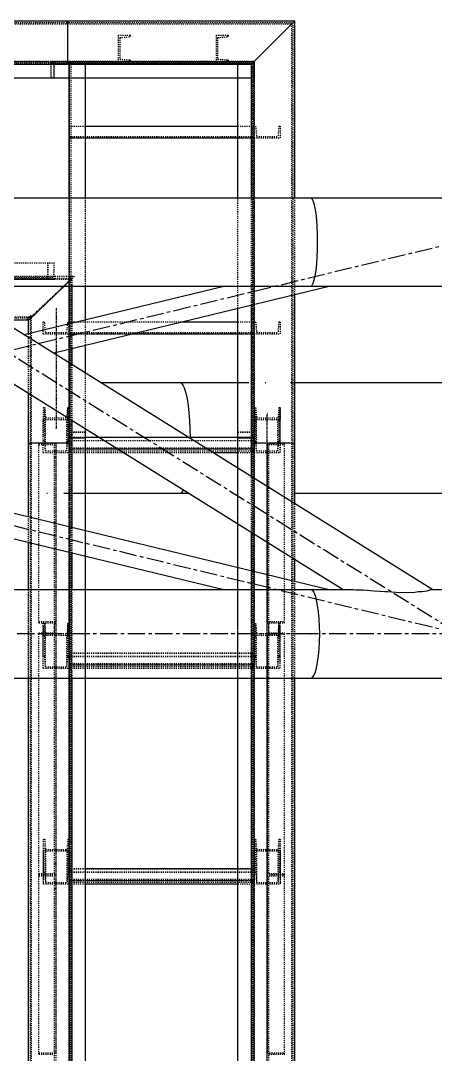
# Model space of a CAD drawing. Header units: millimetres. Extents: x 5143 to 30813, y 232 to 21408.
# Drawn here: x 26128 to 26318.6, y 17097.1 to 17571.9 of the extents above; entities that cross this region are included whole.
import ezdxf

# ---------------------------------------------------------------- set-up
doc = ezdxf.new("R2010")
doc.units = ezdxf.units.MM
doc.header["$LTSCALE"] = 0.25
for name, pattern in [('CENTER', [50.8, 31.75, -6.35, 6.35, -6.35]), ('XKITLINE00', [0]), ('XKITLINE02', [4, 2, -2]), ('XKITLINE03', [6, 3, -1, 1, -1])]:
    doc.linetypes.add(name, pattern=pattern)

msp = doc.modelspace()

# ---------------------------------------------------------------- linework, layer by layer
at = {"color": 3, "linetype": 'XKITLINE02'}
for p, q in [((24787.73, 17571.02), (26149.07, 17571.02)), ((24788.53, 17570.49), (26149.57, 17570.49)), ((26149.07, 17571.87), (26149.07, 17571.02)), ((26149.07, 17571.87), (26149.07, 17571.02)), ((26149.07, 17571.87), (26149.63, 17571.87)), ((26149.07, 17571.02), (26149.57, 17570.49)), ((26149.07, 17571.02), (26149.57, 17570.49)), ((26149.07, 17571.02), (26253.21, 17571.02)), ((26149.57, 17570.49), (26149.57, 17553.26)), ((26149.57, 17570.49), (26149.57, 17553.26)), ((26149.57, 17570.49), (26252.68, 17570.49)), ((26252.68, 17377.98), (26252.68, 17570.49)), ((26253.21, 17377.53), (26253.21, 17571.02)), ((26172.85, 17565.17), (26178.35, 17565.17)), ((26172.85, 17565.17), (26172.85, 17553.17)), ((26172.85, 17565.17), (26172.85, 17553.17)), ((26173.55, 17564.11), (26178.35, 17564.49)), ((26173.55, 17564.11), (26173.55, 17554.24)), ((26173.55, 17564.11), (26173.55, 17554.24)), ((26178.35, 17565.17), (26178.35, 17564.49)), ((26178.35, 17565.17), (26178.35, 17564.49)), ((26217.85, 17565.17), (26223.35, 17565.17)), ((26217.85, 17565.17), (26217.85, 17553.17)), ((26217.85, 17565.17), (26217.85, 17553.17)), ((26218.55, 17564.11), (26223.35, 17564.49)), ((26218.55, 17564.11), (26218.55, 17554.24)), ((26218.55, 17564.11), (26218.55, 17554.24)), ((26223.35, 17565.17), (26223.35, 17564.49)), ((26223.35, 17565.17), (26223.35, 17564.49)), ((24787.73, 17552.72), (26149.07, 17552.72)), ((24788.53, 17553.26), (26149.57, 17553.26)), ((25021.62, 17552.32), (26143.26, 17552.32)), ((25022.41, 17553.17), (26143.36, 17553.17)), ((26141.86, 17553.17), (26141.86, 17545.67)), ((26141.86, 17553.17), (26141.86, 17545.67)), ((26141.86, 17553.17), (26235.36, 17553.17)), ((26141.96, 17552.32), (26141.93, 17545.67)), ((26141.96, 17552.32), (26141.93, 17545.67)), ((26141.96, 17552.32), (26235.36, 17552.32)), ((26143.26, 17552.32), (26143.3, 17545.67)), ((26143.26, 17552.32), (26143.3, 17545.67)), ((26143.36, 17551.87), (26143.36, 17553.17)), ((26143.36, 17551.87), (26143.36, 17553.17)), ((26143.36, 17552.32), (26235.36, 17552.32)), ((26149.57, 17553.26), (26149.07, 17552.72)), ((26149.57, 17553.26), (26149.07, 17552.72)), ((26149.07, 17552.72), (26149.07, 17551.87)), ((26149.07, 17552.72), (26149.07, 17551.87)), ((26149.07, 17552.72), (26234.91, 17552.72)), ((26149.07, 17551.87), (26149.63, 17551.87)), ((26149.49, 17553.17), (26235.36, 17553.17)), ((26149.57, 17553.26), (26235.45, 17553.26)), ((26150.38, 17553.17), (26157.88, 17553.17)), ((26150.38, 17553.17), (26157.88, 17553.17)), ((26150.38, 17551.87), (26150.38, 17553.17)), ((26151.23, 17553.17), (26157.88, 17553.17)), ((26151.23, 17380.27), (26151.23, 17553.17)), ((26157.88, 17422.87), (26157.88, 17553.17)), ((26172.85, 17553.17), (26178.35, 17553.17)), ((26173.55, 17554.24), (26178.35, 17553.85)), ((26178.35, 17553.85), (26178.35, 17553.17)), ((26178.35, 17553.85), (26178.35, 17553.17)), ((26217.85, 17553.17), (26223.35, 17553.17)), ((26218.55, 17554.24), (26223.35, 17553.85)), ((26223.35, 17553.85), (26223.35, 17553.17)), ((26223.35, 17553.85), (26223.35, 17553.17)), ((26227.86, 17551.87), (26227.86, 17553.17)), ((26227.86, 17553.17), (26235.36, 17553.17)), ((26234.06, 17551.87), (26235.45, 17553.26)), ((26234.06, 17551.87), (26235.45, 17553.26)), ((26234.51, 17380.27), (26234.51, 17553.17)), ((26234.91, 17377.53), (26234.91, 17552.72)), ((26235.36, 17553.17), (26235.36, 17545.67)), ((26235.36, 17545.67), (26235.36, 17553.17)), ((26235.36, 17380.27), (26235.36, 17553.17)), ((26235.36, 17552.32), (26235.36, 17545.67)), ((26235.45, 17377.98), (26235.45, 17553.26)), ((24776.17, 17545.67), (26141.93, 17545.67)), ((26141.86, 17545.67), (26141.93, 17545.67)), ((26141.86, 17545.67), (26235.36, 17545.67)), ((26143.3, 17545.67), (26143.36, 17545.67)), ((26150.38, 17517.99), (26150.38, 17523.49)), ((26150.38, 17523.49), (26157.88, 17523.49)), ((26227.86, 17523.49), (26235.36, 17523.49)), ((26235.36, 17517.99), (26235.36, 17523.49)), ((26235.36, 17523.49), (26235.36, 17517.99)), ((26235.36, 17523.49), (26236.04, 17523.49)), ((26235.36, 17523.49), (26235.36, 17517.99)), ((26236.04, 17523.49), (26236.42, 17518.69)), ((26236.04, 17523.49), (26236.42, 17518.69)), ((26246.68, 17523.49), (26246.3, 17518.69)), ((26246.68, 17523.49), (26246.3, 17518.69)), ((26246.68, 17523.49), (26247.36, 17523.49)), ((26247.36, 17523.49), (26247.36, 17517.99)), ((26247.36, 17523.49), (26247.36, 17517.99)), ((26150.38, 17518.69), (26235.36, 17518.69)), ((26150.38, 17517.99), (26157.88, 17517.99)), ((26227.86, 17517.99), (26235.36, 17517.99)), ((26235.36, 17517.99), (26247.36, 17517.99)), ((26236.42, 17518.69), (26246.3, 17518.69)), ((26150.38, 17380.27), (26150.38, 17490.57)), ((26157.88, 17449.97), (26157.88, 17490.57)), ((26227.86, 17439.81), (26227.86, 17490.57)), ((26234.06, 17441.32), (26234.06, 17490.57)), ((26254.06, 17446.16), (26254.06, 17490.57)), ((24776.17, 17460.67), (26143.36, 17460.67)), ((26140.38, 17460.67), (26140.51, 17460.67)), ((26140.38, 17460.67), (26140.38, 17453.17)), ((26140.51, 17460.67), (26140.59, 17454.02)), ((26143.23, 17460.67), (26143.16, 17454.02)), ((26143.36, 17453.17), (26143.36, 17460.67)), ((24776.17, 17453.17), (26143.36, 17453.17)), ((24776.38, 17454.02), (26143.16, 17454.02)), ((24787.73, 17454.47), (26152.7, 17454.47)), ((24787.73, 17453.62), (26150.7, 17453.62)), ((24788.53, 17453.09), (26151.14, 17453.09)), ((26131.68, 17434.63), (26151.68, 17453.45)), ((26133.07, 17436.05), (26150.3, 17452.27)), ((26133.23, 17435.86), (26151.14, 17453.09)), ((26148.03, 17449.97), (26152.7, 17454.47)), ((26150.83, 17453.72), (26150.3, 17452.27)), ((26150.3, 17377.98), (26150.3, 17452.27)), ((26150.7, 17453.62), (26151.58, 17454.47)), ((26150.7, 17453.62), (26151.14, 17453.09)), ((26150.83, 17453.72), (26151.68, 17454.52)), ((26150.83, 17377.53), (26150.83, 17453.72)), ((26151.68, 17388.3), (26151.68, 17454.52)), ((24787.73, 17435.32), (26131.69, 17435.32)), ((24788.53, 17435.86), (26133.23, 17435.86)), ((26130.8, 17434.47), (26131.69, 17435.32)), ((26131.68, 17435.69), (26132.53, 17436.49)), ((26131.68, 17428.25), (26131.68, 17435.69)), ((26131.69, 17435.32), (26133.23, 17435.86)), ((26132.53, 17436.49), (26133.07, 17436.05)), ((26132.53, 17377.53), (26132.53, 17436.49)), ((26133.07, 17377.98), (26133.07, 17436.05)), ((26138.38, 17433.49), (26139.06, 17433.49)), ((26138.38, 17427.99), (26138.38, 17433.49)), ((26138.38, 17427.99), (26138.38, 17433.49)), ((26139.44, 17428.69), (26139.06, 17433.49)), ((26139.44, 17428.69), (26139.06, 17433.49)), ((26149.32, 17428.69), (26149.7, 17433.49)), ((26149.32, 17428.69), (26149.7, 17433.49)), ((26149.7, 17433.49), (26150.38, 17433.49)), ((26150.38, 17427.99), (26150.38, 17433.49)), ((26150.38, 17427.99), (26150.38, 17433.49)), ((26150.38, 17427.99), (26150.38, 17433.49)), ((26150.38, 17433.49), (26201.76, 17433.49)), ((26151.68, 17421.37), (26151.68, 17433.09)), ((26157.88, 17422.87), (26157.88, 17434.59)), ((26227.86, 17433.49), (26235.36, 17433.49)), ((26235.36, 17427.99), (26235.36, 17433.49)), ((26235.36, 17433.49), (26235.36, 17427.99)), ((26235.36, 17433.49), (26236.04, 17433.49)), ((26235.36, 17433.49), (26235.36, 17427.99)), ((26236.04, 17433.49), (26236.42, 17428.69)), ((26236.04, 17433.49), (26236.42, 17428.69)), ((26246.68, 17433.49), (26246.3, 17428.69)), ((26246.68, 17433.49), (26246.3, 17428.69)), ((26246.68, 17433.49), (26247.36, 17433.49)), ((26247.36, 17433.49), (26247.36, 17427.99)), ((26247.36, 17433.49), (26247.36, 17427.99)), ((26131.68, 17377.53), (26131.68, 17428.25)), ((26138.38, 17427.99), (26150.38, 17427.99)), ((26139.44, 17428.69), (26149.32, 17428.69)), ((26150.38, 17428.69), (26235.36, 17428.69)), ((26150.38, 17427.99), (26179.04, 17427.99)), ((26227.86, 17427.99), (26235.36, 17427.99)), ((26235.36, 17427.99), (26247.36, 17427.99)), ((26236.42, 17428.69), (26246.3, 17428.69)), ((26151.68, 17388.3), (26151.68, 17414.02)), ((26157.88, 17384.43), (26157.88, 17410.16)), ((26138.38, 17394.18), (26138.38, 17380.87)), ((26138.38, 17394.18), (26139.06, 17394.18)), ((26138.38, 17394.18), (26138.38, 17388.74)), ((26139.06, 17378.99), (26139.06, 17394.18)), ((26139.06, 17394.18), (26139.44, 17389.43)), ((26149.32, 17389.43), (26149.7, 17394.18)), ((26149.7, 17378.99), (26149.7, 17394.18)), ((26149.7, 17394.18), (26150.38, 17394.18)), ((26150.38, 17373.54), (26150.38, 17394.18)), ((26150.38, 17394.18), (26150.38, 17380.62)), ((26235.36, 17394.18), (26235.36, 17388.74)), ((26235.36, 17394.18), (26236.04, 17394.18)), ((26235.36, 17378.04), (26235.36, 17394.18)), ((26236.04, 17394.18), (26236.42, 17389.43)), ((26236.04, 17394.18), (26236.04, 17378.99)), ((26246.68, 17394.18), (26246.3, 17389.43)), ((26246.68, 17394.18), (26247.36, 17394.18)), ((26246.68, 17394.18), (26246.68, 17378.99)), ((26247.36, 17394.18), (26247.36, 17388.74)), ((26247.36, 17378.04), (26247.36, 17394.18)), ((26138.38, 17373.54), (26138.38, 17388.74)), ((26138.38, 17388.74), (26150.38, 17388.74)), ((26139.44, 17374.24), (26139.44, 17389.43)), ((26139.44, 17389.43), (26149.32, 17389.43)), ((26149.32, 17374.24), (26149.32, 17389.43)), ((26235.36, 17388.74), (26247.36, 17388.74)), ((26235.36, 17373.54), (26235.36, 17388.74)), ((26236.42, 17389.43), (26246.3, 17389.43)), ((26236.42, 17374.24), (26236.42, 17389.43)), ((26246.3, 17374.24), (26246.3, 17389.43)), ((26247.36, 17373.54), (26247.36, 17388.74)), ((26138.38, 17373.54), (26138.38, 17380.87)), ((26150.38, 17382.99), (26157.88, 17382.99)), ((26150.38, 15740.27), (26150.38, 17382.99)), ((26150.38, 17373.54), (26150.38, 17380.62)), ((26150.38, 17380.62), (26157.88, 17380.62)), ((26150.38, 17373.54), (26150.38, 17380.62)), ((26150.38, 17380.53), (26235.36, 17380.53)), ((26150.38, 17380.27), (26157.88, 17380.27)), ((26150.38, 17380.27), (26157.88, 17380.27)), ((26151.23, 17382.8), (26157.88, 17382.87)), ((26151.23, 15740.46), (26151.23, 17382.8)), ((26151.23, 17380.46), (26157.88, 17380.39)), ((26151.23, 17380.27), (26157.88, 17380.27)), ((26151.23, 17380.27), (26157.88, 17380.27)), ((26157.88, 15744.43), (26157.88, 17382.99)), ((26157.88, 17382.99), (26157.88, 17382.87)), ((26164, 17380.62), (26205.24, 17380.62)), ((26227.86, 17380.62), (26235.36, 17380.62)), ((26227.88, 15800.21), (26227.88, 17382.99)), ((26227.88, 17382.99), (26235.38, 17382.99)), ((26227.88, 17382.87), (26234.53, 17382.8)), ((26227.88, 17380.39), (26234.53, 17380.46)), ((26227.88, 17380.27), (26235.38, 17380.27)), ((26234.06, 17380.27), (26235.36, 17380.27)), ((26234.53, 15740.46), (26234.53, 17382.8)), ((26235.36, 17373.54), (26235.36, 17380.62)), ((26235.38, 15740.27), (26235.38, 17382.99)), ((26131.68, 17377.53), (26132.53, 17377.53)), ((26131.68, 17377.53), (26132.53, 17377.53)), ((26132.53, 17377.53), (26133.07, 17377.98)), ((26132.53, 17377.53), (26133.07, 17377.98)), ((26132.53, 15751.29), (26132.53, 17377.53)), ((26133.06, 15752.02), (26133.07, 17377.98)), ((26133.07, 17377.98), (26150.3, 17377.98)), ((26133.07, 17377.98), (26150.3, 17377.98)), ((26136.38, 17295.34), (26136.38, 17377.89)), ((26136.38, 17377.89), (26144.38, 17377.89)), ((26136.38, 17377.24), (26143.58, 17377.24)), ((26138.38, 17378.99), (26139.06, 17378.99)), ((26139.44, 17374.24), (26139.06, 17378.99)), ((26143.58, 17289.47), (26143.58, 17377.24)), ((26144.38, 17289.47), (26144.38, 17377.89)), ((26149.32, 17374.24), (26149.7, 17378.99)), ((26149.7, 17378.99), (26150.38, 17378.99)), ((26150.3, 15752.02), (26150.3, 17377.98)), ((26150.3, 17377.98), (26150.83, 17377.53)), ((26150.3, 17377.98), (26150.83, 17377.53)), ((26150.38, 17379.08), (26235.36, 17379.08)), ((26150.38, 17378.99), (26235.36, 17378.99)), ((26150.38, 17375.72), (26235.36, 17375.72)), ((26150.83, 15751.29), (26150.83, 17377.53)), ((26150.83, 17377.53), (26151.68, 17377.53)), ((26150.83, 17377.53), (26151.68, 17377.53)), ((26151.68, 17377.53), (26151.68, 17378.04)), ((26234.06, 17377.53), (26234.06, 17378.04)), ((26234.06, 17377.53), (26234.91, 17377.53)), ((26234.06, 17377.53), (26234.91, 17377.53)), ((26234.91, 17377.53), (26235.45, 17377.98)), ((26234.91, 17377.53), (26235.45, 17377.98)), ((26234.91, 15751.29), (26234.91, 17377.53)), ((26235.36, 17378.99), (26236.04, 17378.99)), ((26235.36, 17378.04), (26235.36, 17373.54)), ((26235.44, 15752.02), (26235.45, 17377.98)), ((26235.45, 17377.98), (26252.68, 17377.98)), ((26235.45, 17377.98), (26252.68, 17377.98)), ((26236.42, 17374.24), (26236.04, 17378.99)), ((26241.36, 17289.47), (26241.36, 17377.89)), ((26241.36, 17377.89), (26249.36, 17377.89)), ((26242.16, 17306.82), (26242.16, 17377.24)), ((26242.16, 17377.24), (26249.36, 17377.24)), ((26246.3, 17374.24), (26246.68, 17378.99)), ((26246.68, 17378.99), (26247.36, 17378.99)), ((26247.36, 17378.04), (26247.36, 17373.54)), ((26249.36, 17305.07), (26249.36, 17377.89)), ((26252.68, 15752.02), (26252.68, 17377.98)), ((26252.68, 17377.98), (26253.21, 17377.53)), ((26252.68, 17377.98), (26253.21, 17377.53)), ((26253.21, 15751.29), (26253.21, 17377.53)), ((26253.21, 17377.53), (26254.06, 17377.53)), ((26253.21, 17377.53), (26254.06, 17377.53)), ((26254.06, 17377.53), (26254.06, 17378.04)), ((26138.38, 17373.54), (26150.38, 17373.54)), ((26139.44, 17374.24), (26149.32, 17374.24)), ((26143.58, 17371.38), (26144.38, 17371.38)), ((26150.38, 17375.17), (26157.88, 17375.17)), ((26150.38, 17374.38), (26235.36, 17374.38)), ((26150.38, 17373.54), (26216.58, 17373.54)), ((26172.73, 17375.17), (26213.97, 17375.17)), ((26227.88, 17375.17), (26235.36, 17375.17)), ((26227.88, 17373.54), (26235.36, 17373.54)), ((26235.36, 17373.54), (26247.36, 17373.54)), ((26236.42, 17374.24), (26246.3, 17374.24)), ((26241.36, 17371.38), (26242.16, 17371.38)), ((26227.88, 15742.87), (26227.88, 17366.5)), ((26234.06, 15801.69), (26234.06, 17362.64)), ((26254.06, 17324.44), (26254.06, 17350.17)), ((26131.68, 15760.78), (26131.68, 17344.02)), ((26151.68, 17327.46), (26151.68, 17339.18)), ((26157.88, 15742.87), (26157.88, 17337.68)), ((26150.38, 17329.04), (26150.38, 15740.27)), ((26151.23, 17328.83), (26151.23, 15740.46)), ((26227.88, 17269.97), (26227.88, 17320.73)), ((26234.06, 17269.97), (26234.06, 17319.23)), ((26254.06, 17269.97), (26254.06, 17314.39)), ((26131.68, 17269.97), (26131.68, 17310.57)), ((26151.68, 17269.97), (26151.68, 17310.57)), ((26157.88, 17269.97), (26157.88, 17310.57)), ((26241.36, 17307.01), (26241.36, 17295.99)), ((26242.16, 17289.47), (26242.16, 17306.82)), ((26249.36, 17295.34), (26249.36, 17305.07)), ((26136.38, 17295.99), (26144.38, 17295.99)), ((26136.38, 17295.34), (26143.58, 17295.34)), ((26138.38, 17279.92), (26138.38, 17295.11)), ((26138.38, 17295.11), (26139.06, 17295.11)), ((26139.06, 17279.92), (26139.06, 17295.11)), ((26139.06, 17295.11), (26139.44, 17290.35)), ((26143.58, 17180.24), (26143.58, 17295.23)), ((26143.58, 17295.23), (26144.38, 17295.23)), ((26144.38, 17179.74), (26144.38, 17295.23)), ((26149.7, 17295.11), (26149.32, 17290.35)), ((26149.7, 17279.92), (26149.7, 17295.11)), ((26149.7, 17295.11), (26150.38, 17295.11)), ((26150.38, 17279.92), (26150.38, 17295.11)), ((26235.36, 17286.75), (26235.36, 17295.11)), ((26235.36, 17295.11), (26236.04, 17295.11)), ((26236.04, 17295.11), (26236.42, 17290.35)), ((26236.04, 17279.92), (26236.04, 17295.11)), ((26241.36, 17295.99), (26249.36, 17295.99)), ((26241.36, 17179.74), (26241.36, 17295.23)), ((26241.36, 17295.23), (26242.16, 17295.23)), ((26242.16, 17295.34), (26249.36, 17295.34)), ((26242.16, 17180.24), (26242.16, 17295.23)), ((26246.68, 17295.11), (26246.3, 17290.35)), ((26246.68, 17295.11), (26247.36, 17295.11)), ((26246.68, 17279.92), (26246.68, 17295.11)), ((26247.36, 17286.75), (26247.36, 17295.11)), ((26136.38, 17179.74), (26136.38, 17290.73)), ((26136.38, 17290.73), (26143.58, 17290.73)), ((26136.38, 17290.23), (26144.38, 17290.23)), ((26138.38, 17293.8), (26138.38, 17289.66)), ((26139.44, 17275.16), (26139.44, 17290.35)), ((26139.44, 17290.35), (26149.32, 17290.35)), ((26149.32, 17275.16), (26149.32, 17290.35)), ((26150.38, 17293.8), (26150.38, 17289.66)), ((26235.36, 17277.23), (26235.36, 17293.8)), ((26236.42, 17290.35), (26246.3, 17290.35)), ((26236.42, 17275.16), (26236.42, 17290.35)), ((26241.36, 17290.23), (26249.36, 17290.23)), ((26242.16, 17290.73), (26249.36, 17290.73)), ((26246.3, 17275.16), (26246.3, 17290.35)), ((26247.36, 17277.23), (26247.36, 17293.8)), ((26249.36, 17179.74), (26249.36, 17290.73)), ((26138.38, 17274.47), (26138.38, 17289.66)), ((26138.38, 17289.66), (26150.38, 17289.66)), ((26143.58, 17289.47), (26144.38, 17289.47)), ((26150.38, 17274.47), (26150.38, 17289.66)), ((26235.36, 17289.66), (26247.36, 17289.66)), ((26235.36, 17274.47), (26235.36, 17286.75)), ((26241.36, 17289.47), (26242.16, 17289.47)), ((26241.36, 17286.75), (26241.36, 17179.74)), ((26247.36, 17274.47), (26247.36, 17286.75)), ((26150.38, 17274.47), (26150.38, 17281.54)), ((26150.38, 17281.54), (26235.36, 17281.54)), ((26150.38, 17281.45), (26235.36, 17281.45)), ((26235.36, 17274.47), (26235.36, 17281.54)), ((26138.38, 17279.92), (26139.06, 17279.92)), ((26138.38, 17274.47), (26138.38, 17279.92)), ((26139.44, 17275.16), (26139.06, 17279.92)), ((26149.32, 17275.16), (26149.7, 17279.92)), ((26149.7, 17279.92), (26150.38, 17279.92)), ((26150.38, 17280.01), (26235.36, 17280.01)), ((26150.38, 17279.92), (26235.36, 17279.92)), ((26150.38, 17274.47), (26150.38, 17279.92)), ((26150.38, 17276.64), (26235.36, 17276.64)), ((26150.38, 17276.09), (26235.36, 17276.09)), ((26235.36, 17279.92), (26236.04, 17279.92)), ((26236.42, 17275.16), (26236.04, 17279.92)), ((26246.3, 17275.16), (26246.68, 17279.92)), ((26246.68, 17279.92), (26247.36, 17279.92)), ((26138.38, 17274.47), (26150.38, 17274.47)), ((26139.44, 17275.16), (26149.32, 17275.16)), ((26150.38, 17275.3), (26235.36, 17275.3)), ((26150.38, 17274.47), (26235.36, 17274.47)), ((26235.36, 17274.47), (26247.36, 17274.47)), ((26236.42, 17275.16), (26246.3, 17275.16)), ((26138.38, 17196.03), (26138.38, 17180.84)), ((26138.38, 17196.03), (26139.06, 17196.03)), ((26138.38, 17196.03), (26138.38, 17190.58)), ((26139.06, 17196.03), (26139.06, 17180.84)), ((26139.06, 17196.03), (26139.44, 17191.28)), ((26149.7, 17196.03), (26149.32, 17191.28)), ((26149.7, 17196.03), (26149.7, 17180.84)), ((26149.7, 17196.03), (26150.38, 17196.03)), ((26150.38, 17196.03), (26150.38, 17180.84)), ((26150.38, 17196.03), (26150.38, 17190.58)), ((26235.36, 17196.03), (26235.36, 17190.58)), ((26235.36, 17196.03), (26236.04, 17196.03)), ((26235.36, 17196.03), (26235.36, 17180.84)), ((26236.04, 17196.03), (26236.42, 17191.28)), ((26236.04, 17196.03), (26236.04, 17180.84)), ((26246.68, 17196.03), (26246.3, 17191.28)), ((26246.68, 17196.03), (26247.36, 17196.03)), ((26246.68, 17196.03), (26246.68, 17180.84)), ((26247.36, 17196.03), (26247.36, 17190.58)), ((26247.36, 17196.03), (26247.36, 17180.84)), ((26138.38, 17190.58), (26138.38, 17175.39)), ((26138.38, 17190.58), (26150.38, 17190.58)), ((26139.44, 17191.28), (26139.44, 17176.08)), ((26139.44, 17191.28), (26149.32, 17191.28)), ((26149.32, 17191.28), (26149.32, 17176.08)), ((26150.38, 17190.58), (26150.38, 17175.39)), ((26235.36, 17190.58), (26247.36, 17190.58)), ((26235.36, 17190.58), (26235.36, 17175.39)), ((26236.42, 17191.28), (26246.3, 17191.28)), ((26236.42, 17191.28), (26236.42, 17176.08)), ((26246.3, 17191.28), (26246.3, 17176.08)), ((26247.36, 17190.58), (26247.36, 17175.39)), ((26143.58, 17184.75), (26144.38, 17184.75)), ((26150.38, 17175.39), (26150.38, 17182.47)), ((26150.38, 17182.47), (26157.88, 17182.47)), ((26150.38, 17182.38), (26235.36, 17182.38)), ((26150.38, 17180.93), (26235.36, 17180.93)), ((26227.88, 17182.47), (26235.36, 17182.47)), ((26235.36, 17175.39), (26235.36, 17182.47)), ((26241.36, 17184.75), (26242.16, 17184.75)), ((26136.38, 17180.24), (26143.58, 17180.24)), ((26136.38, 17179.74), (26144.38, 17179.74)), ((26136.38, 17097.19), (26136.38, 17179.74)), ((26136.38, 17179.74), (26144.38, 17179.74)), ((26136.38, 17179.09), (26143.58, 17179.09)), ((26138.38, 17180.84), (26139.06, 17180.84)), ((26138.38, 17180.84), (26138.38, 17175.39)), ((26139.06, 17180.84), (26139.44, 17176.08)), ((26143.58, 17091.32), (26143.58, 17179.09)), ((26144.38, 17091.32), (26144.38, 17179.74)), ((26149.7, 17180.84), (26149.32, 17176.08)), ((26149.7, 17180.84), (26150.38, 17180.84)), ((26150.38, 17180.84), (26235.36, 17180.84)), ((26150.38, 17180.84), (26150.38, 17175.39)), ((26150.38, 17177.57), (26235.36, 17177.57)), ((26150.38, 17177.02), (26157.88, 17177.02)), ((26150.38, 17176.23), (26235.36, 17176.23)), ((26227.88, 17177.02), (26235.36, 17177.02)), ((26235.36, 17180.84), (26235.36, 17175.39)), ((26235.36, 17180.84), (26236.04, 17180.84)), ((26236.04, 17180.84), (26236.42, 17176.08)), ((26241.36, 17091.32), (26241.36, 17179.74)), ((26241.36, 17179.74), (26249.36, 17179.74)), ((26241.36, 17179.74), (26249.36, 17179.74)), ((26242.16, 17180.24), (26249.36, 17180.24)), ((26242.16, 17091.32), (26242.16, 17179.09)), ((26242.16, 17179.09), (26249.36, 17179.09)), ((26246.68, 17180.84), (26246.3, 17176.08)), ((26246.68, 17180.84), (26247.36, 17180.84)), ((26247.36, 17180.84), (26247.36, 17175.39)), ((26249.36, 17097.19), (26249.36, 17179.74)), ((26138.38, 17175.39), (26150.38, 17175.39)), ((26139.44, 17176.08), (26149.32, 17176.08)), ((26143.58, 17173.23), (26144.38, 17173.23)), ((26150.38, 17175.39), (26157.88, 17175.39)), ((26227.88, 17175.39), (26235.36, 17175.39)), ((26235.36, 17175.39), (26247.36, 17175.39)), ((26236.42, 17176.08), (26246.3, 17176.08)), ((26241.36, 17173.23), (26242.16, 17173.23)), ((26136.38, 17097.84), (26144.38, 17097.84)), ((26136.38, 17097.19), (26143.58, 17097.19)), ((26241.36, 17097.84), (26249.36, 17097.84)), ((26242.16, 17097.19), (26249.36, 17097.19))]:
    msp.add_line(p, q, dxfattribs=at)
at = {"color": 7, "linetype": 'XKITLINE00'}
for p, q in [((25185.79, 17571.87), (26149.63, 17571.87)), ((26149.63, 17571.87), (26149.63, 17551.87)), ((26149.63, 17571.87), (26254.06, 17571.87)), ((26149.63, 17571.87), (26149.63, 17551.87)), ((26234.06, 17551.87), (26254.06, 17571.87)), ((26234.06, 17551.87), (26254.06, 17571.87)), ((26254.06, 17490.57), (26254.06, 17571.87)), ((26013.68, 17551.87), (26149.63, 17551.87)), ((26143.36, 17545.67), (26143.36, 17551.87)), ((26143.36, 17545.67), (26143.36, 17551.87)), ((26149.63, 17551.87), (26234.06, 17551.87)), ((26150.38, 17490.57), (26150.38, 17551.87)), ((26157.88, 17490.57), (26157.88, 17551.87)), ((26227.86, 17490.57), (26227.86, 17551.87)), ((26234.06, 17490.57), (26234.06, 17551.87)), ((26015.87, 17545.67), (26143.36, 17545.67)), ((26143.36, 17545.67), (26234.06, 17545.67)), ((26157.88, 17523.49), (26227.86, 17523.49)), ((26157.88, 17517.99), (26227.86, 17517.99)), ((26131.92, 17434.47), (26148.03, 17449.97)), ((26151.68, 17433.09), (26151.68, 17449.97)), ((26157.88, 17434.59), (26157.88, 17449.97)), ((26254.06, 17378.04), (26254.06, 17446.16)), ((26227.86, 17380.27), (26227.86, 17439.81)), ((26234.06, 17378.04), (26234.06, 17441.32)), ((26118.9, 17434.47), (26131.92, 17434.47)), ((26131.68, 17428.25), (26131.68, 17434.47)), ((26201.76, 17433.49), (26227.86, 17433.49)), ((26179.04, 17427.99), (26227.86, 17427.99)), ((26151.68, 17414.02), (26151.68, 17421.37)), ((26157.88, 17410.16), (26157.88, 17422.87)), ((26131.68, 17378.04), (26131.68, 17400.77)), ((26151.68, 17378.04), (26151.68, 17388.3)), ((26151.68, 17380.27), (26157.88, 17380.27)), ((26157.88, 17380.27), (26157.88, 17384.43)), ((26157.88, 17380.62), (26164, 17380.62)), ((26157.88, 17337.68), (26157.88, 17380.27)), ((26205.24, 17380.62), (26227.86, 17380.62)), ((26227.86, 17380.27), (26234.06, 17380.27)), ((26227.88, 17366.5), (26227.88, 17380.27)), ((26131.68, 17344.02), (26131.68, 17378.04)), ((26131.68, 17378.04), (26151.68, 17378.04)), ((26131.68, 17378.04), (26151.68, 17378.04)), ((26151.68, 17339.18), (26151.68, 17378.04)), ((26234.06, 17362.64), (26234.06, 17378.04)), ((26234.06, 17378.04), (26254.06, 17378.04)), ((26234.06, 17378.04), (26254.06, 17378.04)), ((26254.06, 17350.17), (26254.06, 17378.04)), ((26157.88, 17375.17), (26172.73, 17375.17)), ((26213.97, 17375.17), (26227.88, 17375.17)), ((26216.58, 17373.54), (26227.88, 17373.54)), ((26227.88, 17320.73), (26227.88, 17340.77)), ((26234.06, 17319.23), (26234.06, 17336.92)), ((26131.68, 17310.57), (26131.68, 17332.3)), ((26151.68, 17310.57), (26151.68, 17327.46)), ((26157.88, 17310.57), (26157.88, 17325.96)), ((26254.06, 17314.39), (26254.06, 17324.44)), ((26131.68, 16655.02), (26131.68, 17269.97)), ((26151.68, 16671.91), (26151.68, 17269.97)), ((26157.88, 16677.14), (26157.88, 17269.97)), ((26227.88, 16736.23), (26227.88, 17269.97)), ((26234.06, 16741.45), (26234.06, 17269.97)), ((26254.06, 16758.34), (26254.06, 17269.97)), ((26157.88, 17182.47), (26227.88, 17182.47)), ((26157.88, 17177.02), (26227.88, 17177.02)), ((26157.88, 17175.39), (26227.88, 17175.39))]:
    msp.add_line(p, q, dxfattribs=at)
at = {"color": 1, "linetype": 'XKITLINE03'}
for p, q in [((24776.17, 17553.17), (26140.38, 17553.17)), ((26150.38, 17553.17), (26150.38, 17380.27)), ((26172.85, 17553.17), (26172.85, 17553.17)), ((26217.85, 17553.17), (26217.85, 17553.17)), ((26235.36, 17380.27), (26235.36, 17553.17)), ((26150.38, 17517.99), (26235.36, 17517.99)), ((26235.36, 17517.99), (26235.36, 17517.99)), ((26140.38, 17453.17), (24776.17, 17453.17)), ((26144.38, 17439.67), (26144.38, 17384.67)), ((26150.38, 17427.99), (26150.38, 17427.99)), ((26150.38, 17427.99), (26235.36, 17427.99)), ((26235.36, 17427.99), (26235.36, 17427.99)), ((26241.36, 15747.93), (26241.36, 17391.46)), ((26150.38, 17373.54), (26150.38, 17388.74)), ((26235.36, 17388.74), (26235.36, 17373.54)), ((26150.38, 17380.27), (26150.38, 15740.27)), ((26235.38, 15740.27), (26235.38, 17380.27)), ((26144.38, 17295.99), (26144.38, 17377.89)), ((26241.36, 17377.89), (26241.36, 17295.99)), ((26150.38, 17375.17), (26235.36, 17375.17)), ((26144.38, 17179.74), (26144.38, 17290.23)), ((26241.36, 17290.23), (26241.36, 17179.74)), ((26150.38, 17274.47), (26150.38, 17289.66)), ((26235.36, 17289.66), (26235.36, 17274.47)), ((26150.38, 17276.09), (26235.36, 17276.09)), ((26150.38, 17175.39), (26150.38, 17190.58)), ((26235.36, 17190.58), (26235.36, 17175.39)), ((26144.38, 17097.84), (26144.38, 17179.74)), ((26150.38, 17177.02), (26235.36, 17177.02)), ((26241.36, 17179.74), (26241.36, 17097.84))]:
    msp.add_line(p, q, dxfattribs=at)
at = {"color": 8, "linetype": 'XKITLINE00'}
for p, q in [((25185.51, 17490.57), (26261.35, 17490.57)), ((26261.35, 17490.57), (26261.87, 17490.27)), ((26261.35, 17490.57), (27540.37, 17490.57)), ((26261.35, 17490.57), (26261.87, 17490.27)), ((26261.87, 17490.27), (26262.37, 17489.35)), ((26261.87, 17490.27), (26262.37, 17489.35)), ((26262.37, 17489.35), (26262.85, 17487.86)), ((26262.37, 17489.35), (26262.85, 17487.86)), ((26262.85, 17487.86), (26263.28, 17485.83)), ((26263.28, 17485.83), (26263.65, 17483.32)), ((26263.65, 17483.32), (26263.95, 17480.42)), ((26263.95, 17480.42), (26264.17, 17477.22)), ((26264.17, 17477.22), (26264.31, 17473.8)), ((26264.31, 17473.8), (26264.35, 17470.27)), ((26264.31, 17466.75), (26264.17, 17463.33)), ((26264.35, 17470.27), (26264.31, 17466.75)), ((26264.17, 17463.33), (26263.95, 17460.12)), ((26263.65, 17457.23), (26263.28, 17454.72)), ((26263.95, 17460.12), (26263.65, 17457.23)), ((26262.85, 17452.69), (26262.37, 17451.2)), ((26262.85, 17452.69), (26262.37, 17451.2)), ((26263.28, 17454.72), (26262.85, 17452.69)), ((26052.68, 17450.05), (26276.29, 17310.57)), ((26093.4, 17450.38), (26317.54, 17310.57)), ((26094.05, 17449.97), (26261.35, 17449.97)), ((26129.67, 17427.76), (26221.42, 17449.97)), ((26143.2, 17419.32), (26269.82, 17449.97)), ((26261.35, 17449.97), (26261.87, 17450.28)), ((26261.35, 17449.97), (26261.87, 17450.28)), ((26261.35, 17449.97), (26323.76, 17449.97)), ((26262.37, 17451.2), (26261.87, 17450.28)), ((26262.37, 17451.2), (26261.87, 17450.28)), ((26165.07, 17405.67), (26201.2, 17405.67)), ((26201.2, 17405.67), (26201.93, 17405.36)), ((26201.2, 17405.67), (26232.86, 17405.67)), ((26201.2, 17405.67), (26201.93, 17405.36)), ((26201.93, 17405.36), (26202.64, 17404.43)), ((26201.93, 17405.36), (26202.64, 17404.43)), ((26202.64, 17404.43), (26203.31, 17402.91)), ((26202.64, 17404.43), (26203.32, 17402.91)), ((26240.36, 17405.67), (26240.65, 17405.67)), ((26252.08, 17405.67), (26323.76, 17405.67)), ((26203.31, 17402.91), (26203.94, 17400.82)), ((26203.32, 17402.91), (26203.94, 17400.82)), ((26203.94, 17400.82), (26204.5, 17398.24)), ((26204.5, 17398.24), (26204.97, 17395.2)), ((26204.97, 17395.2), (26205.35, 17391.81)), ((26205.35, 17391.81), (26205.64, 17388.12)), ((26205.64, 17388.12), (26205.81, 17384.25)), ((26205.81, 17384.25), (26205.86, 17380.62)), ((26046.58, 17364.63), (26269.82, 17310.57)), ((26046.58, 17352.91), (26221.42, 17310.57)), ((26140.1, 17354.87), (26140.38, 17354.87)), ((26147.88, 17354.87), (26201.2, 17354.87)), ((26201.2, 17354.87), (26201.93, 17355.19)), ((26201.2, 17354.87), (26201.93, 17355.19)), ((26201.2, 17354.87), (26205.27, 17354.87)), ((26202.64, 17356.12), (26201.93, 17355.19)), ((26202.64, 17356.12), (26201.93, 17355.19)), ((26202.78, 17356.43), (26202.64, 17356.12)), ((26202.78, 17356.43), (26202.64, 17356.12)), ((26254.36, 17354.87), (26323.76, 17354.87)), ((26045.49, 17310.57), (26261.35, 17310.57)), ((26261.35, 17310.57), (26262.04, 17310.27)), ((26261.35, 17310.57), (26280.91, 17310.57)), ((26261.35, 17310.57), (26262.04, 17310.27)), ((26262.04, 17310.27), (26262.7, 17309.35)), ((26262.04, 17310.27), (26262.71, 17309.35)), ((26262.7, 17309.35), (26263.33, 17307.86)), ((26262.71, 17309.35), (26263.33, 17307.86)), ((26279.7, 17310.57), (26280.01, 17310.61)), ((26280.01, 17310.61), (26281.92, 17310.53)), ((26281.92, 17310.53), (26285.48, 17310.43)), ((26285.48, 17310.43), (26285.66, 17310.41)), ((26285.66, 17310.41), (26290.44, 17309.99)), ((26290.44, 17309.99), (26295.42, 17309.68)), ((26295.42, 17309.68), (26296.68, 17309.63)), ((26296.68, 17309.63), (26300.56, 17309.36)), ((26300.56, 17309.36), (26305.26, 17309.26)), ((26305.26, 17309.26), (26309.24, 17309.42)), ((26309.24, 17309.42), (26310.76, 17309.63)), ((26310.76, 17309.63), (26312.44, 17309.74)), ((26312.44, 17309.74), (26314.9, 17310.07)), ((26314.9, 17310.07), (26316.04, 17310.43)), ((26316.04, 17310.43), (26316.44, 17310.45)), ((26316.44, 17310.45), (26317.42, 17310.56)), ((26317.39, 17310.61), (26317.42, 17310.56)), ((26317.39, 17310.61), (26317.47, 17310.57)), ((26317.41, 17310.57), (26326.11, 17310.57)), ((26263.33, 17307.86), (26263.9, 17305.83)), ((26263.9, 17305.83), (26264.38, 17303.32)), ((26264.38, 17303.32), (26264.78, 17300.42)), ((26264.78, 17300.42), (26265.07, 17297.22)), ((26265.07, 17297.22), (26265.25, 17293.8)), ((26265.25, 17293.8), (26265.31, 17290.27)), ((26265.31, 17290.27), (26265.25, 17286.75)), ((26265.25, 17286.75), (26265.07, 17283.33)), ((26265.07, 17283.33), (26264.78, 17280.12)), ((26264.38, 17277.23), (26263.9, 17274.72)), ((26264.78, 17280.12), (26264.38, 17277.23)), ((26262.7, 17271.2), (26262.04, 17270.28)), ((26262.71, 17271.2), (26262.04, 17270.28)), ((26263.33, 17272.69), (26262.7, 17271.2)), ((26263.33, 17272.69), (26262.71, 17271.2)), ((26263.9, 17274.72), (26263.33, 17272.69)), ((25216.54, 17269.97), (26261.35, 17269.97)), ((26261.35, 17269.97), (26262.04, 17270.28)), ((26261.35, 17269.97), (26262.04, 17270.28)), ((26261.35, 17269.97), (26860.12, 17269.97))]:
    msp.add_line(p, q, dxfattribs=at)
at = {"color": 8, "linetype": 'CENTER'}
for p, q in [((26329.46, 17470.27), (25988.73, 17387.77)), ((26040.88, 17470.27), (26329.46, 17290.27)), ((26329.46, 17290.27), (25988.73, 17372.77)), ((26261.35, 17290.27), (24815.88, 17290.27)), ((27725.49, 17290.27), (26261.35, 17290.27))]:
    msp.add_line(p, q, dxfattribs=at)
at = {"color": 1, "linetype": 'XKITLINE00'}
for centre in [(26140.38, 17553.17), (26150.38, 17553.17), (26172.85, 17553.17), (26217.85, 17553.17), (26235.36, 17553.17), (26150.38, 17517.99), (26235.36, 17517.99), (26235.36, 17517.99), (26140.38, 17453.17), (26144.38, 17439.67), (26150.38, 17427.99), (26150.38, 17427.99), (26235.36, 17427.99), (26235.36, 17427.99), (26241.36, 17391.46), (26150.38, 17388.74), (26235.36, 17388.74), (26144.38, 17384.67), (26150.38, 17380.27), (26150.38, 17380.27), (26235.36, 17380.27), (26235.38, 17380.27), (26144.38, 17377.89), (26241.36, 17377.89), (26150.38, 17375.17), (26150.38, 17373.54), (26235.36, 17375.17), (26235.36, 17373.54), (26144.38, 17295.99), (26241.36, 17295.99), (26144.38, 17290.23), (26241.36, 17290.23), (26150.38, 17289.66), (26235.36, 17289.66), (26150.38, 17276.09), (26235.36, 17276.09), (26150.38, 17274.47), (26235.36, 17274.47), (26150.38, 17190.58), (26235.36, 17190.58), (26144.38, 17179.74), (26144.38, 17179.74), (26150.38, 17177.02), (26235.36, 17177.02), (26241.36, 17179.74), (26241.36, 17179.74), (26150.38, 17175.39), (26235.36, 17175.39), (26144.38, 17097.84), (26241.36, 17097.84)]:
    msp.add_circle(centre, 0.05, dxfattribs=at)
at = {"color": 8, "linetype": 'XKITLINE00'}
msp.add_circle((26261.35, 17290.27), 0.05, dxfattribs=at)
msp.add_circle((26261.35, 17290.27), 0.05, dxfattribs=at)

doc.saveas('drawing.dxf')
